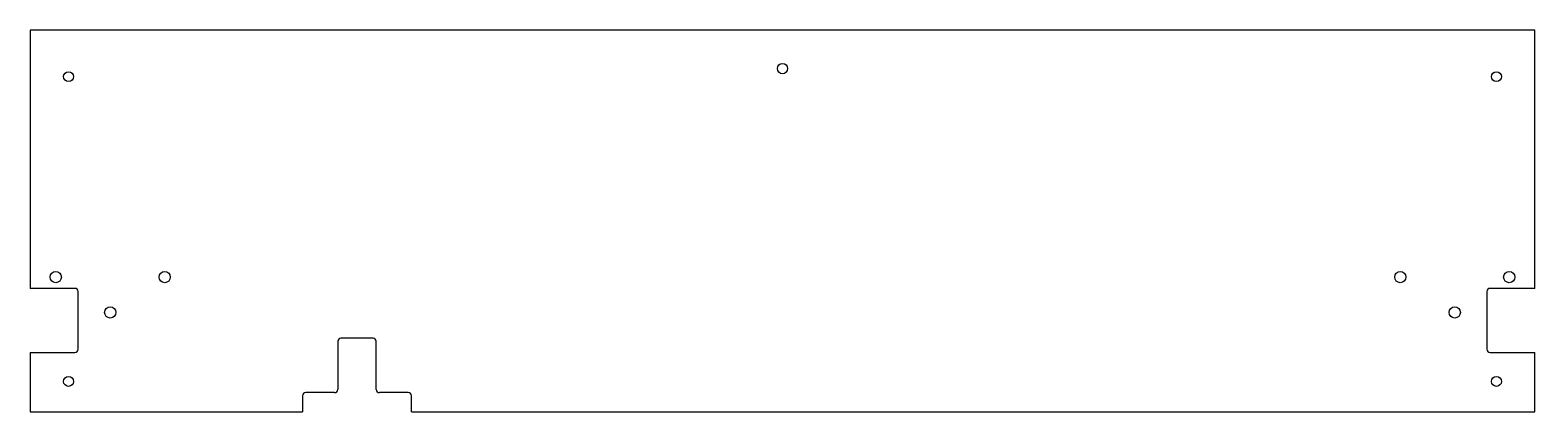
# Model space of a CAD drawing. Header units: millimetres. Extents: x 0 to 470, y -120 to 0.
import ezdxf

# ---------------------------------------------------------------- set-up
doc = ezdxf.new("R2010")
doc.units = ezdxf.units.MM

msp = doc.modelspace()

# ---------------------------------------------------------------- linework, layer by layer
at = {"color": 7, "linetype": 'Continuous', "lineweight": 25}
for p, q in [((470, -0.5), (0.5, -0.5)), ((0.5, -0.5), (0.5, -81)), ((470, -81), (470, -0.5)), ((14.5, -81), (0.5, -81)), ((15.5, -100), (15.5, -82)), ((455, -82), (455, -100)), ((470, -81), (456, -81)), ((96.5, -97.5), (96.5, -112.5)), ((107.5, -96.5), (97.5, -96.5)), ((108.5, -112.5), (108.5, -97.5)), ((0.5, -101), (0.5, -119.5)), ((0.5, -101), (14.5, -101)), ((456, -101), (470, -101)), ((470, -119.5), (470, -101)), ((85.5, -114.5), (85.5, -119.5)), ((95.5, -113.5), (86.5, -113.5)), ((118.5, -113.5), (109.5, -113.5)), ((119.5, -119.5), (119.5, -114.5)), ((0.5, -119.5), (85.5, -119.5)), ((119.5, -119.5), (470, -119.5))]:
    msp.add_line(p, q, dxfattribs=at)
for centre, radius in [((12.5, -15), 1.55), ((235.25, -12.5), 1.6), ((458, -15), 1.55), ((8.5, -77.5), 1.75), ((42.5, -77.5), 1.75), ((428, -77.5), 1.75), ((462, -77.5), 1.75), ((25.5, -88.5), 1.75), ((445, -88.5), 1.75), ((12.5, -110), 1.55), ((458, -110), 1.55)]:
    msp.add_circle(centre, radius, dxfattribs=at)
for centre, start, end in [((14.5, -82), 0, 90), ((456, -82), 90, 180), ((97.5, -97.5), 90, 180), ((107.5, -97.5), 0, 90), ((14.5, -100), 270, 0), ((456, -100), 180, 270), ((95.5, -112.5), 270, 0), ((109.5, -112.5), 180, 270), ((86.5, -114.5), 90, 180), ((118.5, -114.5), 0, 90)]:
    msp.add_arc(centre, 1, start, end, dxfattribs=at)

doc.saveas('drawing.dxf')
